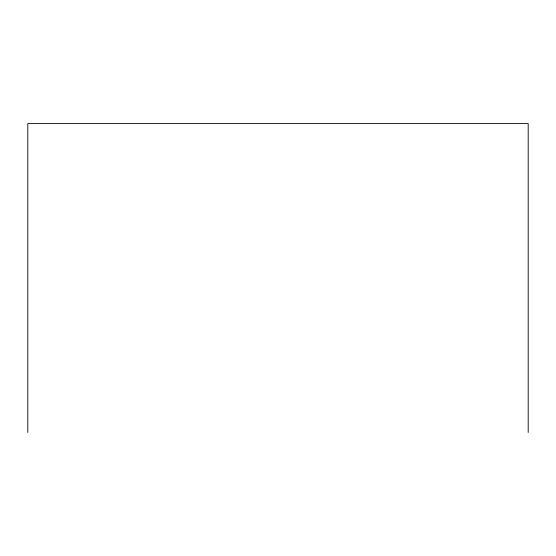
<?xml version="1.0" encoding="UTF-8"?>
<svg xmlns="http://www.w3.org/2000/svg" width="556" height="556" viewBox="0 0 556 556"><rect width="100%" height="100%" fill="white"/><g stroke="black" fill="none" stroke-linecap="round" stroke-linejoin="round"><path stroke-width="0.83" d="M528.2 432.401L528.2 123.599L27.8 123.599L27.8 432.401"/></g></svg>
